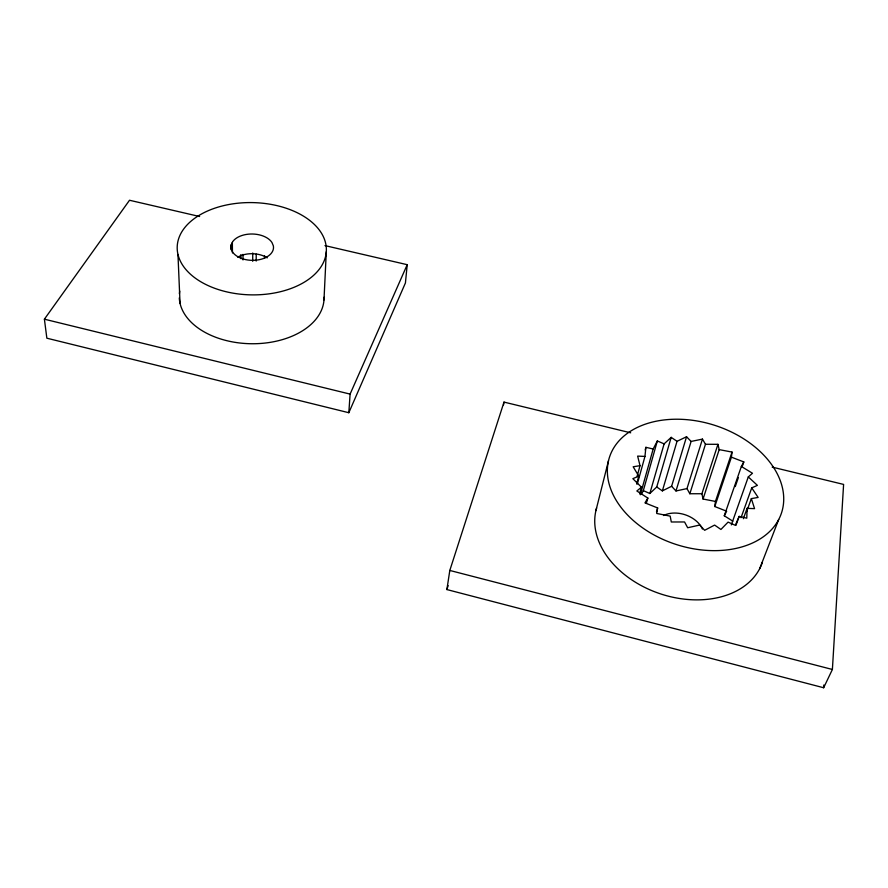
<?xml version="1.0" encoding="UTF-8"?>
<svg xmlns="http://www.w3.org/2000/svg" width="888" height="888" viewBox="0 0 888 888"><rect width="100%" height="100%" fill="white"/><g stroke="black" fill="none" stroke-linecap="round" stroke-linejoin="round"><path stroke-width="1.33" d="M252.714 261.305L252.736 252.991M256.188 261.061L256.221 254.135M264.535 258.364L264.557 255.589M717.948 444.322L719.191 449.617L732.034 452.081L731.423 457.165L743.811 461.927L741.358 466.455L752.48 473.26L748.295 476.923L757.397 485.359L751.736 487.878L758.141 497.435L751.348 498.612L754.556 508.646L747.086 508.347L746.786 518.181L739.16 516.383L735.32 525.308L728.082 522.111L720.923 529.459L714.618 525.074L704.65 530.303L699.744 525.03L687.678 527.75L684.559 521.966L671.306 521.989L670.174 516.117L656.72 513.475L657.642 507.947L644.966 502.874L647.851 498.068L636.851 490.986L641.447 487.212L632.855 478.665L638.805 476.157L633.166 466.777L640.026 465.667L637.64 456.11L644.954 456.421L645.898 447.319L653.168 449.006L657.342 440.959L664.113 443.867L671.184 437.362L677.033 441.303L686.546 436.741L691.108 441.436L702.464 439.105L705.461 444.266L689.832 493.739L701.897 493.739L717.948 444.322L705.461 444.266M323.987 299.933L326.296 251.726A74.603 46.143 1.2 0 0 217.316 207.359A74.603 46.143 1.2 0 0 211.699 287.135A74.603 46.143 1.2 0 0 326.296 251.726M630.68 432.811L504.007 402.098L449.805 570.451L446.886 589.565L823.653 687.745L832.389 669.474L843.6 484.415L772.183 467.11M823.653 687.745L823.831 684.992M199.611 216.517L129.515 200.255L44.4 319.181L46.853 338.195L348.829 412.72L350.094 394.106L407.215 264.691L324.986 245.61M407.215 264.691L405.428 282.95L348.829 412.72M726.706 511.244L714.785 506.526L715.439 501.443L732.034 452.081M503.54 404.839L504.007 402.098M595.926 510.589L608.502 460.728M637.151 476.135L640.026 465.667M645.176 449.939L645.898 447.319M636.64 484.004L638.805 476.157M637.351 483.893L644.954 456.421M639.615 493.75L641.447 487.212M640.315 494.771L653.168 449.006M641.558 494.083L643.323 490.62L657.342 440.959M646.353 503.285L647.851 498.068M643.323 490.62L649.838 493.506L664.113 443.867M649.838 493.506L656.743 486.968L671.184 437.362M656.743 486.968L662.359 490.886L677.033 441.303M656.487 511.865L657.642 507.947M662.359 490.886L671.606 486.28L686.546 436.741M702.464 439.105L686.979 488.589L675.979 490.964L691.108 441.436M446.886 589.565L448.14 585.614M715.439 501.443L703.041 499.023L719.191 449.617M714.785 506.526L731.423 457.165M732.822 521.178L724.275 515.773L741.358 466.455M735.264 486.58L738.405 477.5M742.457 465.823L743.811 461.927M731.324 524.908L748.295 476.923M735.919 525.452L739.16 516.383M741.036 517.693L751.736 487.878M743.345 518.714L747.086 508.347M746.664 511.566L751.348 498.612M759.728 568.575L778.709 519.513A90.41 62.615 17.8 0 0 679.265 419.247A90.41 62.615 17.8 0 0 628.604 516.072A90.41 62.615 17.8 0 0 778.709 519.513M724.275 515.773L726.106 512.376M44.4 319.181L350.094 394.106M449.805 570.451L832.389 669.474M671.606 486.28L675.979 490.964M686.979 488.589L689.832 493.739M701.897 493.739L703.041 499.023M177.966 254.456L180.042 303.352M232.356 242.38L232.456 252.925M231.135 245.699L231.18 249.65M240.837 254.634L240.859 258.674M243.001 254.379L243.023 259.929M762.437 562.204A87.235 62.582 18.7 0 1 660.872 593.994A87.235 62.582 18.7 0 1 596.614 507.98M663.58 515.506A24.897 17.849 18.6 0 1 702.43 529.026M237.684 257.154A21.046 13.22 1.1 0 1 267.221 257.875M324.053 297.247A72.394 46.531 0.9 0 1 253.169 343.745A72.394 46.531 0.9 0 1 179.298 297.902M179.398 293.806A72.394 46.531 0.9 0 1 179.764 291.12M231.18 244.788L231.013 248.229A21.301 13.165 1.2 0 0 254.59 260.295A21.301 13.165 1.2 0 0 273.349 245.843L271.961 242.513A21.301 13.165 1.2 0 0 252.625 234.01A21.301 13.165 1.2 0 0 232.778 241.525L231.18 244.788"/></g></svg>
